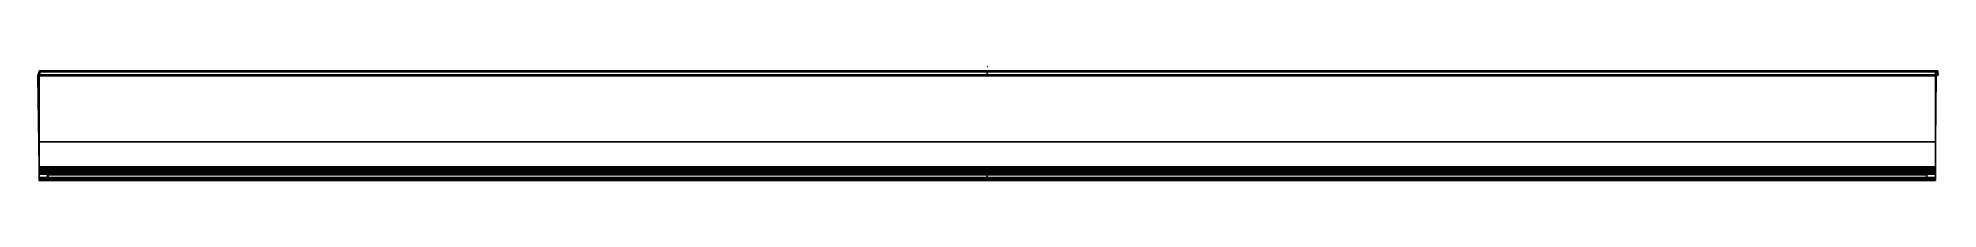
# Model space of a CAD drawing. Header units: millimetres. Extents: x -2093 to -1467, y 431 to 469.
import ezdxf

# ---------------------------------------------------------------- set-up
doc = ezdxf.new("R2010")
doc.units = ezdxf.units.MM
doc.header["$MEASUREMENT"] = 0
doc.layers.get('0').update_dxf_attribs({"color": 1})
doc.layers.add('IGES level 0', color=253, linetype='Continuous')

msp = doc.modelspace()

# ---------------------------------------------------------------- linework, layer by layer
for points in [[(-2092.29, 466.84, 18.02), (-2092.63, 465.55, 16.83), (-2092.29, 444.36, 16.52), (-2092.29, 444.35, 18.02)], [(-2092.07, 466.39, 0.02), (-2092.07, 465.84, 0.02), (-2092.63, 465.55, 16.83), (-2092.29, 466.84, 18.02)], [(-2092.63, 465.55, 16.83), (-2092.29, 466.84, 18.02), (-2092.29, 435.64, 18.02), (-2092.29, 435.64, 16.52)], [(-2092.05, 465.84, 0.02), (-2092.63, 465.55, 16.83), (-1468.02, 465.55, 16.83), (-1467.46, 465.84, 0.02)], [(-2092.63, 465.55, 16.83), (-2092.29, 443.84, 16.52), (-1468.29, 443.84, 16.52), (-1468.02, 465.55, 16.84)], [(-1468.29, 466.84, 18.02), (-1468.29, 467.05, 17.93), (-2092.24, 467.05, 17.93), (-2092.29, 466.84, 18.02)], [(-2092.24, 467.05, 17.93), (-2092.29, 466.84, 18.02), (-2092.07, 466.39, 0.02), (-2092.15, 466.94, 0.02)], [(-1468.29, 432.14, 18.02), (-1468.29, 466.84, 18.02), (-2092.29, 466.84, 18.02), (-2092.29, 432.14, 18.02)], [(-2092.29, 432.14, 18.02), (-2092.29, 466.84, 18.02), (-1468.29, 466.84, 18.02), (-1468.29, 432.14, 18.02)], [(-1468.29, 467.05, 17.93), (-1468.27, 467.14, 17.72), (-2092.19, 467.14, 17.72), (-2092.24, 467.05, 17.93)], [(-2092.19, 467.14, 17.72), (-2092.24, 467.05, 17.93), (-2092.19, 467.14, 0.22), (-2092.15, 466.94, 0.02)], [(-2092.19, 467.14, 17.72), (-2092.19, 467.14, 0.22), (-1467.58, 467.14, 0.22), (-1468.27, 467.14, 17.72)], [(-1467.58, 467.14, 0.22), (-1467.55, 466.94, 0.02), (-2092.15, 466.94, 0.02), (-2092.19, 467.14, 0.22)], [(-1467.55, 466.94, 0.02), (-1467.46, 465.84, 0.02), (-2092.07, 465.84, 0.02), (-2092.15, 466.94, 0.02)], [(-1468.27, 467.14, 17.72), (-1468.29, 467.05, 17.93), (-1467.58, 467.14, 0.22), (-1467.55, 466.94, 0.02)], [(-1468.29, 467.05, 17.93), (-1468.29, 466.84, 18.02), (-1467.5, 466.39, 0.02), (-1467.55, 466.94, 0.02)], [(-1468.29, 443.84, 18.02), (-1468.29, 443.84, 16.52), (-1468.02, 465.55, 16.83), (-1468.29, 466.84, 18.02)], [(-1467.5, 466.39, 0.02), (-1467.46, 465.84, 0.02), (-1468.02, 465.55, 16.83), (-1468.29, 466.84, 18.02)], [(-2092.29, 443.84, 16.52), (-2092.29, 444.36, 16.52), (-2092.29, 444.35, 18.02), (-2092.29, 443.84, 18.02)], [(-2092.29, 443.84, 16.52), (-2092.29, 443.84, 18.02), (-2092.29, 435.64, 18.02), (-2092.29, 435.64, 16.52)], [(-1468.29, 435.64, 16.52), (-1468.29, 443.84, 16.52), (-2092.29, 443.84, 16.52), (-2092.29, 435.64, 16.52)], [(-1468.29, 435.64, 16.52), (-1468.29, 435.64, 18.02), (-1468.29, 443.84, 18.02), (-1468.29, 443.84, 16.52)], [(-2092.29, 435.64, 16.52), (-2092.29, 435.04, 16.44), (-2092.29, 435.04, 18.02), (-2092.29, 435.64, 18.02)], [(-1468.29, 435.04, 16.44), (-1468.29, 435.64, 16.52), (-2092.29, 435.64, 16.52), (-2092.29, 435.04, 16.44)], [(-2092.29, 435.04, 18.02), (-2092.29, 434.61, 18.02), (-2092.29, 434.61, 16.29), (-2092.29, 435.04, 16.44)], [(-2092.29, 434.61, 16.29), (-2092.29, 435.04, 16.44), (-1468.29, 435.04, 16.44), (-1468.29, 434.61, 16.29)], [(-2092.29, 434.61, 18.02), (-2092.29, 434.38, 18.02), (-2092.29, 434.38, 16.18), (-2092.29, 434.61, 16.29)], [(-1468.29, 434.38, 16.18), (-1468.29, 434.61, 16.29), (-2092.29, 434.61, 16.29), (-2092.29, 434.38, 16.18)], [(-2092.29, 434.38, 18.02), (-2092.29, 434.17, 18.02), (-2092.29, 434.17, 16.04), (-2092.29, 434.38, 16.18)], [(-2092.29, 434.17, 16.04), (-2092.29, 434.38, 16.18), (-1468.29, 434.38, 16.18), (-1468.29, 434.17, 16.04)], [(-2092.29, 434.17, 18.02), (-2092.29, 433.97, 18.02), (-2092.29, 433.97, 15.87), (-2092.29, 434.17, 16.04)], [(-1468.29, 433.87, 15.78), (-1468.29, 434.17, 16.04), (-2092.29, 434.17, 16.04), (-2092.29, 433.87, 15.78)], [(-2092.29, 433.97, 18.02), (-2092.29, 433.87, 18.02), (-2092.29, 433.87, 15.78), (-2092.29, 433.97, 15.87)], [(-2092.29, 433.87, 18.02), (-2092.29, 433.75, 18.02), (-2092.29, 433.75, 15.65), (-2092.29, 433.87, 15.78)], [(-2092.29, 433.62, 15.49), (-2092.29, 433.87, 15.78), (-1468.29, 433.87, 15.78), (-1468.29, 433.62, 15.49)], [(-2092.29, 433.75, 18.02), (-2092.29, 433.62, 18.02), (-2092.29, 433.62, 15.49), (-2092.29, 433.75, 15.65)], [(-2092.29, 433.62, 18.02), (-2092.29, 433.52, 18.02), (-2092.29, 433.52, 15.34), (-2092.29, 433.62, 15.49)], [(-1468.29, 433.45, 15.22), (-1468.29, 433.62, 15.49), (-2092.29, 433.62, 15.49), (-2092.29, 433.45, 15.22)], [(-2092.29, 433.52, 18.02), (-2092.29, 433.45, 18.02), (-2092.29, 433.45, 15.22), (-2092.29, 433.52, 15.34)], [(-2092.29, 433.45, 18.02), (-2092.29, 433.38, 18.02), (-2092.29, 433.38, 15.09), (-2092.29, 433.45, 15.22)], [(-1468.29, 433.45, 15.22), (-1468.29, 433.33, 14.97), (-2092.29, 433.27, 14.81), (-2092.29, 433.19, 14.52)], [(-2092.29, 433.33, 14.97), (-2092.29, 433.45, 15.22), (-1468.29, 433.45, 15.22), (-1468.29, 433.33, 14.97)], [(-2092.29, 433.38, 18.02), (-2092.29, 433.33, 18.02), (-2092.29, 433.33, 14.97), (-2092.29, 433.38, 15.09)], [(-2092.29, 433.33, 18.02), (-2092.29, 433.27, 18.02), (-2092.29, 433.27, 14.81), (-2092.29, 433.33, 14.97)], [(-2092.29, 433.27, 14.81), (-2092.29, 433.33, 14.97), (-1468.29, 433.33, 14.97), (-1468.29, 433.27, 14.81)], [(-2092.29, 433.27, 18.02), (-2092.29, 433.23, 18.02), (-2092.29, 433.23, 14.67), (-2092.29, 433.27, 14.81)], [(-1468.29, 433.27, 14.81), (-1468.29, 433.19, 14.51), (-2092.29, 433.19, 14.52), (-2092.29, 433.27, 14.81)], [(-2092.29, 433.23, 18.02), (-2092.29, 433.19, 18.02), (-2092.29, 433.19, 14.52), (-2092.29, 433.23, 14.67)], [(-2092.29, 433.19, 18.02), (-2092.29, 433.19, 14.52), (-2092.29, 432.05, 14.52), (-2092.29, 432.14, 18.02)], [(-2092.29, 431.14, 11.02), (-2092.29, 433.14, 11.02), (-2092.29, 433.19, 14.52), (-2092.29, 431.14, 14.52)], [(-2092.29, 433.19, 14.51), (-2092.29, 433.14, 11.02), (-1468.29, 433.14, 11.02), (-1468.29, 433.19, 14.52)], [(-1468.29, 433.19, 14.52), (-1468.29, 433.19, 18.02), (-2092.29, 433.19, 18.02), (-2092.29, 433.19, 14.51)], [(-2092.29, 433.14, 11.02), (-2089.49, 433.14, 8.22), (-2089.49, 431.14, 8.22), (-2092.29, 431.14, 11.02)], [(-2092.29, 433.14, 11.02), (-2089.49, 433.14, 8.22), (-1471.09, 433.14, 8.22), (-1468.29, 433.14, 11.02)], [(-1468.29, 432.14, 18.02), (-1468.29, 431.96, 18), (-2092.29, 431.98, 18), (-2092.29, 432.14, 18.02)], [(-2092.29, 432.05, 14.52), (-2092.29, 431.96, 14.52), (-2092.29, 431.98, 18), (-2092.29, 432.14, 18.02)], [(-1468.29, 431.96, 18), (-1468.29, 431.84, 17.97), (-2092.29, 431.84, 17.97), (-2092.29, 431.98, 18)], [(-2092.29, 431.96, 14.52), (-2092.29, 431.84, 14.52), (-2092.29, 431.84, 17.97), (-2092.29, 431.98, 18)], [(-1468.29, 431.84, 17.97), (-1468.29, 431.69, 17.91), (-2092.29, 431.69, 17.91), (-2092.29, 431.84, 17.97)], [(-2092.29, 431.84, 14.52), (-2092.29, 431.69, 14.52), (-2092.29, 431.69, 17.91), (-2092.29, 431.84, 17.97)], [(-1468.29, 431.69, 17.91), (-1468.29, 431.55, 17.82), (-2092.29, 431.55, 17.82), (-2092.29, 431.69, 17.91)], [(-2092.29, 431.69, 14.52), (-2092.29, 431.55, 14.52), (-2092.29, 431.55, 17.82), (-2092.29, 431.69, 17.91)], [(-2092.29, 431.55, 17.82), (-2092.29, 431.43, 17.72), (-1468.29, 431.43, 17.72), (-1468.29, 431.55, 17.82)], [(-2092.29, 431.55, 14.52), (-2092.29, 431.43, 14.52), (-2092.29, 431.43, 17.72), (-2092.29, 431.55, 17.82)], [(-1468.29, 431.43, 17.72), (-1468.29, 431.33, 17.61), (-2092.29, 431.33, 17.61), (-2092.29, 431.43, 17.72)], [(-2092.29, 431.43, 14.52), (-2092.29, 431.33, 14.52), (-2092.29, 431.33, 17.61), (-2092.29, 431.43, 17.72)], [(-2089.49, 433.14, 8.22), (-2089.44, 433.13, 8.16), (-2089.44, 431.15, 8.16), (-2089.49, 431.14, 8.22)], [(-2089.49, 433.14, 8.22), (-2089.44, 433.13, 8.16), (-1471.15, 433.13, 8.16), (-1471.09, 433.14, 8.22)], [(-2089.44, 433.13, 8.16), (-2089.41, 433.12, 8.13), (-2089.4, 431.16, 8.12), (-2089.44, 431.15, 8.16)], [(-1471.15, 433.13, 8.16), (-1471.19, 433.12, 8.12), (-2089.41, 433.12, 8.13), (-2089.44, 433.13, 8.16)], [(-2089.41, 433.12, 8.13), (-2089.35, 433.08, 8.08), (-2089.35, 431.2, 8.08), (-2089.4, 431.16, 8.12)], [(-2089.41, 433.12, 8.13), (-2089.35, 433.08, 8.08), (-1471.23, 433.08, 8.08), (-1471.19, 433.12, 8.12)], [(-2089.35, 433.08, 8.08), (-2089.32, 433.04, 8.04), (-2089.32, 431.24, 8.04), (-2089.35, 431.2, 8.08)], [(-2089.35, 433.08, 8.08), (-2089.32, 433.04, 8.04), (-1471.27, 433.04, 8.04), (-1471.23, 433.08, 8.08)], [(-1471.27, 433.04, 8.04), (-1471.28, 433.01, 8.03), (-2089.31, 433.01, 8.03), (-2089.32, 433.04, 8.04)], [(-2089.31, 433.01, 8.03), (-2089.3, 432.98, 8.02), (-2089.3, 431.31, 8.02), (-2089.31, 431.27, 8.03)], [(-2089.31, 433.01, 8.03), (-2089.3, 432.97, 8.02), (-1471.29, 432.98, 8.02), (-1471.28, 433.01, 8.03)], [(-2089.3, 432.98, 8.02), (-2089.29, 432.94, 8.02), (-2089.29, 431.34, 8.02), (-2089.3, 431.31, 8.02)], [(-1471.29, 431.34, 8.02), (-1471.29, 432.94, 8.02), (-2089.29, 432.94, 8.02), (-2089.29, 431.34, 8.02)], [(-1471.28, 431.27, 8.03), (-1471.29, 431.31, 8.02), (-1471.29, 432.98, 8.02), (-1471.28, 433.01, 8.03)], [(-1471.29, 431.31, 8.02), (-1471.29, 431.34, 8.02), (-1471.29, 432.94, 8.02), (-1471.29, 432.98, 8.02)], [(-1471.27, 431.24, 8.04), (-1471.28, 431.27, 8.03), (-1471.28, 433.01, 8.03), (-1471.27, 433.04, 8.04)], [(-1471.23, 431.2, 8.08), (-1471.27, 431.24, 8.04), (-1471.27, 433.04, 8.04), (-1471.23, 433.08, 8.08)], [(-1471.19, 431.16, 8.12), (-1471.23, 431.2, 8.08), (-1471.23, 433.08, 8.08), (-1471.18, 433.12, 8.13)], [(-1471.15, 431.15, 8.16), (-1471.19, 431.16, 8.12), (-1471.18, 433.12, 8.13), (-1471.15, 433.13, 8.16)], [(-1471.09, 431.14, 8.22), (-1471.15, 431.15, 8.16), (-1471.15, 433.13, 8.16), (-1471.09, 433.14, 8.22)], [(-1468.29, 431.14, 11.02), (-1471.09, 431.14, 8.22), (-1471.09, 433.14, 8.22), (-1468.29, 433.14, 11.02)], [(-1468.29, 435.64, 18.02), (-1468.29, 435.04, 18.02), (-1468.29, 435.04, 16.44), (-1468.29, 435.64, 16.52)], [(-1468.29, 435.04, 16.44), (-1468.29, 434.61, 16.29), (-1468.29, 434.61, 18.02), (-1468.29, 435.04, 18.02)], [(-1468.29, 434.61, 16.29), (-1468.29, 434.38, 16.18), (-1468.29, 434.38, 18.02), (-1468.29, 434.61, 18.02)], [(-1468.29, 434.38, 16.18), (-1468.29, 434.17, 16.04), (-1468.29, 434.17, 18.02), (-1468.29, 434.38, 18.02)], [(-1468.29, 434.17, 16.04), (-1468.29, 433.97, 15.87), (-1468.29, 433.97, 18.02), (-1468.29, 434.17, 18.02)], [(-1468.29, 433.97, 15.87), (-1468.29, 433.87, 15.78), (-1468.29, 433.87, 18.02), (-1468.29, 433.97, 18.02)], [(-1468.29, 433.87, 15.78), (-1468.29, 433.75, 15.65), (-1468.29, 433.75, 18.02), (-1468.29, 433.87, 18.02)], [(-1468.29, 433.75, 15.65), (-1468.29, 433.62, 15.49), (-1468.29, 433.62, 18.02), (-1468.29, 433.75, 18.02)], [(-1468.29, 433.62, 15.49), (-1468.29, 433.52, 15.34), (-1468.29, 433.52, 18.02), (-1468.29, 433.62, 18.02)], [(-1468.29, 433.52, 15.34), (-1468.29, 433.45, 15.22), (-1468.29, 433.45, 18.02), (-1468.29, 433.52, 18.02)], [(-1468.29, 433.45, 15.22), (-1468.29, 433.38, 15.09), (-1468.29, 433.38, 18.02), (-1468.29, 433.45, 18.02)], [(-1468.29, 433.38, 15.09), (-1468.29, 433.33, 14.97), (-1468.29, 433.33, 18.02), (-1468.29, 433.38, 18.02)], [(-1468.29, 433.33, 14.97), (-1468.29, 433.27, 14.81), (-1468.29, 433.27, 18.02), (-1468.29, 433.33, 18.02)], [(-1468.29, 433.27, 14.81), (-1468.29, 433.23, 14.67), (-1468.29, 433.23, 18.02), (-1468.29, 433.27, 18.02)], [(-1468.29, 433.23, 14.67), (-1468.29, 433.19, 14.52), (-1468.29, 433.19, 18.02), (-1468.29, 433.23, 18.02)], [(-1468.29, 432.14, 18.02), (-1468.29, 432.05, 14.52), (-1468.29, 433.19, 14.52), (-1468.29, 433.19, 18.02)], [(-1468.29, 431.14, 14.52), (-1468.29, 433.19, 14.52), (-1468.29, 433.14, 11.02), (-1468.29, 431.14, 11.02)], [(-1468.29, 432.14, 18.02), (-1468.29, 431.96, 18), (-1468.29, 431.96, 14.52), (-1468.29, 432.05, 14.52)], [(-1468.29, 431.96, 18), (-1468.29, 431.84, 17.97), (-1468.29, 431.84, 14.52), (-1468.29, 431.96, 14.52)], [(-1468.29, 431.84, 17.97), (-1468.29, 431.69, 17.91), (-1468.29, 431.69, 14.52), (-1468.29, 431.84, 14.52)], [(-1468.29, 431.69, 17.91), (-1468.29, 431.55, 17.82), (-1468.29, 431.55, 14.52), (-1468.29, 431.69, 14.52)], [(-1468.29, 431.55, 17.82), (-1468.29, 431.43, 17.72), (-1468.29, 431.43, 14.52), (-1468.29, 431.55, 14.52)], [(-1468.29, 431.43, 17.72), (-1468.29, 431.33, 17.61), (-1468.29, 431.33, 14.52), (-1468.29, 431.43, 14.52)], [(-1468.29, 431.33, 17.61), (-1468.29, 431.25, 17.47), (-2092.29, 431.25, 17.47), (-2092.29, 431.33, 17.61)], [(-2092.29, 431.33, 14.52), (-2092.29, 431.25, 14.52), (-2092.29, 431.25, 17.47), (-2092.29, 431.33, 17.61)], [(-1468.29, 431.25, 17.47), (-1468.29, 431.21, 17.37), (-2092.29, 431.21, 17.37), (-2092.29, 431.25, 17.47)], [(-2092.29, 431.25, 14.52), (-2092.29, 431.21, 14.52), (-2092.29, 431.21, 17.37), (-2092.29, 431.25, 17.47)], [(-1468.29, 431.21, 17.37), (-1468.29, 431.17, 17.26), (-2092.29, 431.17, 17.26), (-2092.29, 431.21, 17.37)], [(-2092.29, 431.21, 14.52), (-2092.29, 431.17, 14.52), (-2092.29, 431.17, 17.26), (-2092.29, 431.21, 17.37)], [(-1468.29, 431.17, 17.26), (-1468.29, 431.15, 17.16), (-2092.29, 431.15, 17.16), (-2092.29, 431.17, 17.26)], [(-2092.29, 431.17, 14.52), (-2092.29, 431.14, 14.52), (-2092.29, 431.14, 17.1), (-2092.29, 431.17, 17.26)], [(-1468.29, 431.15, 17.16), (-1468.29, 431.14, 17.02), (-2092.29, 431.14, 17.02), (-2092.29, 431.15, 17.16)], [(-1468.29, 431.14, 17.02), (-1468.29, 431.14, 11.02), (-2092.29, 431.14, 11.02), (-2092.29, 431.14, 17.02)], [(-1471.09, 431.14, 8.22), (-1468.29, 431.14, 11.02), (-2092.29, 431.14, 11.02), (-2089.49, 431.14, 8.22)], [(-2092.29, 431.14, 11.02), (-2092.29, 431.14, 17.02), (-1468.29, 431.14, 17.02), (-1468.29, 431.14, 11.02)], [(-2089.49, 431.14, 8.22), (-2089.44, 431.15, 8.16), (-1471.15, 431.15, 8.16), (-1471.09, 431.14, 8.22)], [(-1471.15, 431.15, 8.16), (-1471.19, 431.16, 8.12), (-2089.4, 431.16, 8.12), (-2089.44, 431.15, 8.16)], [(-1471.19, 431.16, 8.12), (-1471.23, 431.2, 8.08), (-2089.35, 431.2, 8.08), (-2089.4, 431.16, 8.12)], [(-2089.35, 431.2, 8.08), (-2089.32, 431.24, 8.04), (-1471.27, 431.24, 8.04), (-1471.23, 431.2, 8.08)], [(-1471.29, 431.31, 8.02), (-1471.28, 431.27, 8.03), (-2089.31, 431.27, 8.03), (-2089.32, 431.24, 8.04)], [(-1471.27, 431.24, 8.04), (-1471.28, 431.27, 8.03), (-2089.31, 431.27, 8.03), (-2089.32, 431.24, 8.04)], [(-2089.31, 431.27, 8.03), (-2089.29, 431.34, 8.02), (-1471.29, 431.34, 8.02), (-1471.29, 431.31, 8.02)], [(-1468.29, 431.33, 17.61), (-1468.29, 431.25, 17.47), (-1468.29, 431.25, 14.52), (-1468.29, 431.33, 14.52)], [(-1468.29, 431.25, 17.47), (-1468.29, 431.21, 17.37), (-1468.29, 431.21, 14.52), (-1468.29, 431.25, 14.52)], [(-1468.29, 431.21, 17.37), (-1468.29, 431.17, 17.26), (-1468.29, 431.17, 14.52), (-1468.29, 431.21, 14.52)], [(-1468.29, 431.17, 17.26), (-1468.29, 431.14, 17.1), (-1468.29, 431.14, 14.52), (-1468.29, 431.17, 14.52)]]:
    msp.add_3dface(points)
at = {"layer": 'IGES level 0', "extrusion": (-1, 0, 0)}
msp.add_open_spline([(-1780.29, 468.58, 12.01), (-1780.29, 468.58, 12.02), (-1780.29, 468.58, 12.02)], degree=2, dxfattribs=at)
at = {"layer": 'IGES level 0', "extrusion": (-1, -1.9408e-12, 1.9408e-12)}
msp.add_rational_spline([(-1780.29, 467.14, 0.22), (-1780.29, 467.14, 0.1), (-1780.29, 467.06, 0.02), (-1780.29, 466.94, 0.02)], [1, 0.804737854124, 0.804737854124, 1], degree=3, dxfattribs=at)
at = {"layer": 'IGES level 0', "extrusion": (1, -1.2938e-12, -1.2938e-12)}
msp.add_rational_spline([(-1780.29, 466.84, 18.02), (-1780.29, 467.02, 18.02), (-1780.29, 467.14, 17.89), (-1780.29, 467.14, 17.72)], [1, 0.804737854124, 0.804737854124, 1], degree=3, dxfattribs=at)
at = {"layer": 'IGES level 0'}
for points in [[(-1780.29, 466.94, 0.02), (-1780.29, 466.39, 0.02), (-1780.29, 465.84, 0.02)], [(-2092.29, 432.14, 18.02), (-2092.29, 437.99, 18.02), (-2092.29, 443.84, 18.02)], [(-2092.29, 443.84, 16.52), (-2092.29, 439.74, 16.52), (-2092.29, 435.64, 16.52)], [(-2092.29, 443.84, 18.02), (-2092.29, 437.99, 18.02), (-2092.29, 432.14, 18.02)], [(-2092.29, 435.64, 16.52), (-2092.29, 439.74, 16.52), (-2092.29, 443.84, 16.52)], [(-1468.29, 435.64, 16.52), (-1468.29, 439.74, 16.52), (-1468.29, 443.84, 16.52)], [(-1468.29, 443.84, 18.02), (-1468.29, 437.99, 18.02), (-1468.29, 432.14, 18.02)], [(-1468.29, 432.14, 18.02), (-1468.29, 437.99, 18.02), (-1468.29, 443.84, 18.02)], [(-1468.29, 443.84, 16.52), (-1468.29, 439.74, 16.52), (-1468.29, 435.64, 16.52)], [(-2092.29, 435.64, 16.52), (-1780.29, 435.64, 16.52), (-1468.29, 435.64, 16.52)], [(-1468.29, 435.64, 16.52), (-1780.29, 435.64, 16.52), (-2092.29, 435.64, 16.52)], [(-1468.29, 433.87, 15.78), (-1780.29, 433.87, 15.78), (-2092.29, 433.87, 15.78)], [(-2092.29, 431.14, 14.52), (-2092.29, 432.17, 14.52), (-2092.29, 433.19, 14.52)], [(-2092.29, 431.14, 11.02), (-2092.29, 432.14, 11.02), (-2092.29, 433.14, 11.02)], [(-2092.29, 433.14, 11.02), (-2092.29, 432.14, 11.02), (-2092.29, 431.14, 11.02)], [(-2092.29, 432.14, 18.02), (-1780.29, 432.14, 18.02), (-1468.29, 432.14, 18.02)], [(-1468.29, 432.14, 18.02), (-1780.29, 432.14, 18.02), (-2092.29, 432.14, 18.02)], [(-1468.29, 431.43, 17.72), (-1780.29, 431.43, 17.72), (-2092.29, 431.43, 17.72)], [(-2089.49, 433.14, 8.22), (-1780.29, 433.14, 8.22), (-1471.09, 433.14, 8.22)], [(-1471.09, 433.14, 8.22), (-1780.29, 433.14, 8.22), (-2089.49, 433.14, 8.22)], [(-1471.23, 433.08, 8.08), (-1780.29, 433.08, 8.08), (-2089.35, 433.08, 8.08)], [(-2089.29, 432.94, 8.02), (-2089.29, 432.14, 8.02), (-2089.29, 431.34, 8.02)], [(-2089.29, 431.34, 8.02), (-2089.29, 432.14, 8.02), (-2089.29, 432.94, 8.02)], [(-2089.29, 432.94, 8.02), (-1780.29, 432.94, 8.02), (-1471.29, 432.94, 8.02)], [(-1471.29, 432.94, 8.02), (-1780.29, 432.94, 8.02), (-2089.29, 432.94, 8.02)], [(-1780.29, 432.94, 8.02), (-1780.29, 432.14, 8.02), (-1780.29, 431.34, 8.02)], [(-1471.29, 431.34, 8.02), (-1471.29, 432.14, 8.02), (-1471.29, 432.94, 8.02)], [(-1471.29, 432.94, 8.02), (-1471.29, 432.14, 8.02), (-1471.29, 431.34, 8.02)], [(-1468.29, 431.14, 14.52), (-1468.29, 432.17, 14.52), (-1468.29, 433.19, 14.52)], [(-1468.29, 433.14, 11.02), (-1468.29, 432.14, 11.02), (-1468.29, 431.14, 11.02)], [(-1468.29, 431.14, 11.02), (-1468.29, 432.14, 11.02), (-1468.29, 433.14, 11.02)], [(-2092.29, 431.14, 17.02), (-1780.29, 431.14, 17.02), (-1468.29, 431.14, 17.02)], [(-1468.29, 431.14, 17.02), (-1780.29, 431.14, 17.02), (-2092.29, 431.14, 17.02)], [(-2089.49, 431.14, 8.22), (-1780.29, 431.14, 8.22), (-1471.09, 431.14, 8.22)], [(-1471.09, 431.14, 8.22), (-1780.29, 431.14, 8.22), (-2089.49, 431.14, 8.22)], [(-1471.23, 431.2, 8.08), (-1780.29, 431.2, 8.08), (-2089.35, 431.2, 8.08)], [(-2089.29, 431.34, 8.02), (-1780.29, 431.34, 8.02), (-1471.29, 431.34, 8.02)], [(-1471.29, 431.34, 8.02), (-1780.29, 431.34, 8.02), (-2089.29, 431.34, 8.02)]]:
    msp.add_open_spline(points, degree=2, dxfattribs=at)
at = {"layer": 'IGES level 0', "extrusion": (1, 1.9408e-12, 1.9408e-12)}
for points in [[(-1780.29, 465.84, 0.02), (-1780.29, 465.72, 0.02), (-1780.29, 465.64, 0.1), (-1780.29, 465.64, 0.22)], [(-1780.29, 431.34, 8.02), (-1780.29, 431.22, 8.02), (-1780.29, 431.14, 8.1), (-1780.29, 431.14, 8.22)]]:
    msp.add_rational_spline(points, [1, 0.804737854124, 0.804737854124, 1], degree=3, dxfattribs=at)
at = {"layer": 'IGES level 0', "extrusion": (1, 0, 0)}
for points in [[(-2092.29, 443.84, 16.52), (-2092.29, 443.84, 17.27), (-2092.29, 443.84, 18.02)], [(-2092.29, 443.84, 18.02), (-2092.29, 443.84, 17.27), (-2092.29, 443.84, 16.52)], [(-1468.29, 443.84, 18.02), (-1468.29, 443.84, 17.27), (-1468.29, 443.84, 16.52)], [(-1468.29, 443.84, 16.52), (-1468.29, 443.84, 17.27), (-1468.29, 443.84, 18.02)], [(-2092.29, 431.14, 11.02), (-2092.29, 431.14, 14.02), (-2092.29, 431.14, 17.02)], [(-2092.29, 431.14, 17.02), (-2092.29, 431.14, 14.02), (-2092.29, 431.14, 11.02)], [(-1468.29, 431.14, 17.02), (-1468.29, 431.14, 14.02), (-1468.29, 431.14, 11.02)], [(-1468.29, 431.14, 11.02), (-1468.29, 431.14, 14.02), (-1468.29, 431.14, 17.02)]]:
    msp.add_open_spline(points, degree=2, dxfattribs=at)
at = {"layer": 'IGES level 0', "extrusion": (0, -1, 0)}
for points in [[(-2092.29, 433.14, 11.02), (-2090.89, 433.14, 9.62), (-2089.49, 433.14, 8.22)], [(-2089.49, 433.14, 8.22), (-2090.89, 433.14, 9.62), (-2092.29, 433.14, 11.02)], [(-1471.09, 433.14, 8.22), (-1469.69, 433.14, 9.62), (-1468.29, 433.14, 11.02)], [(-2089.49, 431.14, 8.22), (-2090.89, 431.14, 9.62), (-2092.29, 431.14, 11.02)], [(-2092.29, 431.14, 11.02), (-2090.89, 431.14, 9.62), (-2089.49, 431.14, 8.22)]]:
    msp.add_open_spline(points, degree=2, dxfattribs=at)
at = {"layer": 'IGES level 0', "extrusion": (1, 0, 0)}
for points in [[(-2092.29, 431.14, 17.02), (-2092.29, 431.14, 17.6), (-2092.29, 431.56, 18.02), (-2092.29, 432.14, 18.02)], [(-2092.29, 432.14, 18.02), (-2092.29, 431.56, 18.02), (-2092.29, 431.14, 17.6), (-2092.29, 431.14, 17.02)]]:
    msp.add_rational_spline(points, [1, 0.804737854124, 0.804737854124, 1], degree=3, dxfattribs=at)
at = {"layer": 'IGES level 0', "extrusion": (-0.707107, 8.624e-13, -0.707107)}
msp.add_rational_spline([(-2089.49, 433.14, 8.22), (-2089.38, 433.14, 8.1), (-2089.29, 433.06, 8.02), (-2089.29, 432.94, 8.02)], [1, 0.804737854124, 0.804737854124, 1], degree=3, dxfattribs=at)
at = {"layer": 'IGES level 0', "extrusion": (-0.707107, 8.623e-13, -0.707107)}
msp.add_rational_spline([(-2089.29, 432.94, 8.02), (-2089.29, 433.06, 8.02), (-2089.38, 433.14, 8.1), (-2089.49, 433.14, 8.22)], [1, 0.804737854124, 0.804737854124, 1], degree=3, dxfattribs=at)
at = {"layer": 'IGES level 0', "extrusion": (-1, 1.9408e-12, -1.9408e-12)}
msp.add_rational_spline([(-1780.29, 433.14, 8.22), (-1780.29, 433.14, 8.1), (-1780.29, 433.06, 8.02), (-1780.29, 432.94, 8.02)], [1, 0.804737854124, 0.804737854124, 1], degree=3, dxfattribs=at)
at = {"layer": 'IGES level 0', "extrusion": (0.707107, -1.2729e-12, -0.707107)}
msp.add_rational_spline([(-1471.29, 432.94, 8.02), (-1471.29, 433.06, 8.02), (-1471.21, 433.14, 8.1), (-1471.09, 433.14, 8.22)], [1, 0.804737854124, 0.804737854124, 1], degree=3, dxfattribs=at)
at = {"layer": 'IGES level 0', "extrusion": (0.707107, -1.273e-12, -0.707107)}
msp.add_rational_spline([(-1471.09, 433.14, 8.22), (-1471.21, 433.14, 8.1), (-1471.29, 433.06, 8.02), (-1471.29, 432.94, 8.02)], [1, 0.804737854124, 0.804737854124, 1], degree=3, dxfattribs=at)
at = {"layer": 'IGES level 0', "extrusion": (0, 1, 0)}
for points in [[(-1468.29, 433.14, 11.02), (-1469.69, 433.14, 9.62), (-1471.09, 433.14, 8.22)], [(-1468.29, 431.14, 11.02), (-1469.69, 431.14, 9.62), (-1471.09, 431.14, 8.22)], [(-1471.09, 431.14, 8.22), (-1469.69, 431.14, 9.62), (-1468.29, 431.14, 11.02)]]:
    msp.add_open_spline(points, degree=2, dxfattribs=at)
at = {"layer": 'IGES level 0', "extrusion": (-1, -3.882e-13, 3.882e-13)}
for points in [[(-1468.29, 432.14, 18.02), (-1468.29, 431.56, 18.02), (-1468.29, 431.14, 17.6), (-1468.29, 431.14, 17.02)], [(-1468.29, 431.14, 17.02), (-1468.29, 431.14, 17.6), (-1468.29, 431.56, 18.02), (-1468.29, 432.14, 18.02)]]:
    msp.add_rational_spline(points, [1, 0.804737854124, 0.804737854124, 1], degree=3, dxfattribs=at)
at = {"layer": 'IGES level 0', "extrusion": (-0.707107, -8.684e-13, -0.707107)}
msp.add_rational_spline([(-2089.29, 431.34, 8.02), (-2089.29, 431.22, 8.02), (-2089.38, 431.14, 8.1), (-2089.49, 431.14, 8.22)], [1, 0.804737854124, 0.804737854124, 1], degree=3, dxfattribs=at)
at = {"layer": 'IGES level 0', "extrusion": (-0.707107, -8.679e-13, -0.707107)}
msp.add_rational_spline([(-2089.49, 431.14, 8.22), (-2089.38, 431.14, 8.1), (-2089.29, 431.22, 8.02), (-2089.29, 431.34, 8.02)], [1, 0.804737854124, 0.804737854124, 1], degree=3, dxfattribs=at)
at = {"layer": 'IGES level 0', "extrusion": (0.707107, 1.2166e-12, -0.707107)}
msp.add_rational_spline([(-1471.09, 431.14, 8.22), (-1471.21, 431.14, 8.1), (-1471.29, 431.22, 8.02), (-1471.29, 431.34, 8.02)], [1, 0.804737854124, 0.804737854124, 1], degree=3, dxfattribs=at)
at = {"layer": 'IGES level 0', "extrusion": (0.707107, 1.2176e-12, -0.707107)}
msp.add_rational_spline([(-1471.29, 431.34, 8.02), (-1471.29, 431.22, 8.02), (-1471.21, 431.14, 8.1), (-1471.09, 431.14, 8.22)], [1, 0.804737854124, 0.804737854124, 1], degree=3, dxfattribs=at)

doc.saveas('drawing.dxf')
